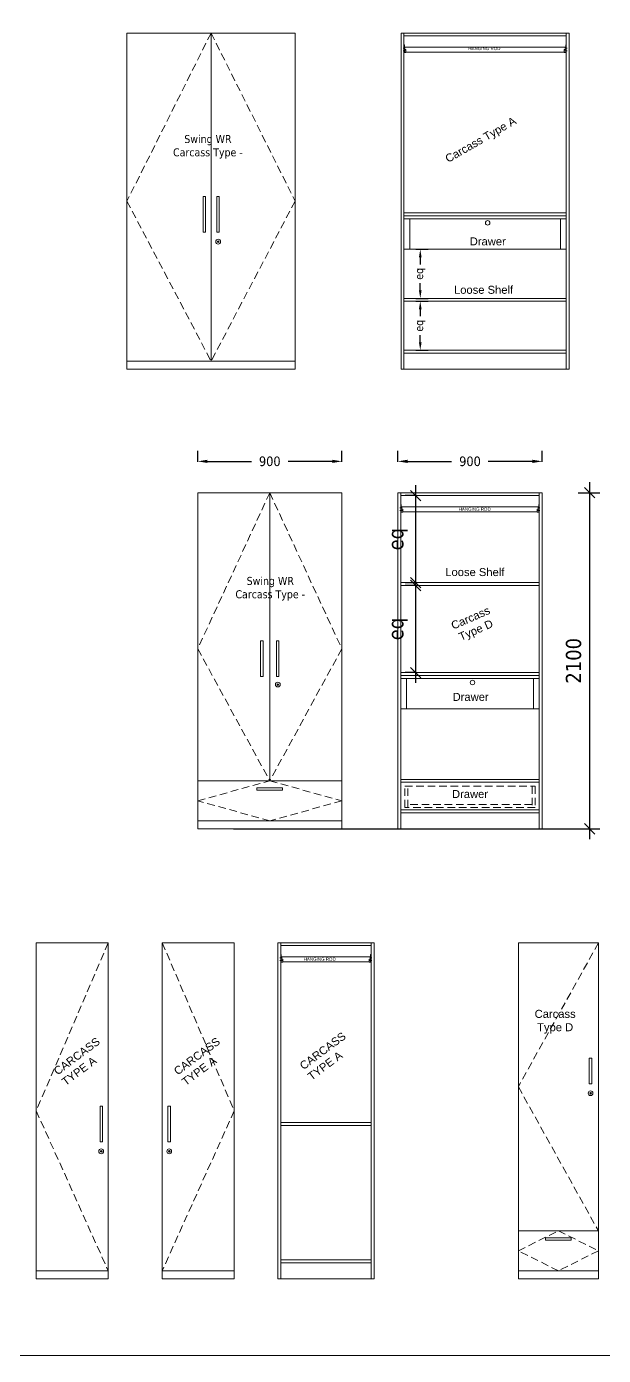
# Model space of a CAD drawing. Header units: millimetres. Extents: x 4065046 to 4134868, y -1476535 to -1460275.
# Drawn here: x 4089583 to 4093184, y -1476535 to -1468233 of the extents above; entities that cross this region are included whole.
import ezdxf

# ---------------------------------------------------------------- set-up
doc = ezdxf.new("R2010")
doc.units = ezdxf.units.MM
doc.header["$LTSCALE"] = 15
doc.header["$PDMODE"] = 35
doc.linetypes.add('HIDDEN', pattern=[9.525, 6.35, -3.175])
doc.linetypes.add('HIDDENX2', pattern=[19.05, 12.7, -6.35])
for name, color, linetype, lineweight in [('ELEVATION', 254, 'Continuous', 13), ('LS_DR_Wall', 7, 'Continuous', 35), ('Shutter Opening', 8, 'HIDDEN', 13), ('Text', 7, 'Continuous', 5)]:
    doc.layers.add(name, color=color, linetype=linetype, lineweight=lineweight)
doc.layers.add('Hanging Rod', color=5, linetype='Continuous')
doc.layers.add('LS_DR_TEXT', color=7, linetype='Continuous')
doc.styles.add('ARIAL', font='arial.ttf', dxfattribs={"height": 50})
doc.styles.add('ROMANS', font='tahoma.ttf')
doc.styles.get("Standard").update_dxf_attribs({"font": 'arial.ttf'})
doc.dimstyles.new('MD50', dxfattribs={"dimscale": 50, "dimtxt": 1.9, "dimasz": 1.3, "dimexe": 1.3, "dimexo": 2.38, "dimgap": 1, "dimtad": 1, "dimdec": 0, "dimzin": 3, "dimdsep": 46, "dimtxsty": 'ROMANS', "dimblk": 'OBLIQUE', "dimcen": -1.9, "dimdle": 1.3, "dimclrd": 150, "dimclre": 150, "dimclrt": 256, "dimadec": 0, "dimazin": 0, "dimtfac": 1, "dimtdec": 0, "dimtix": 1, "dimtmove": 2, "dimatfit": 3, "dimfxl": 1, "dimtolj": 1, "dimtzin": 3, "dimarcsym": 0})

# ---------------------------------------------------------------- blocks, each defined once
blk = doc.blocks.new('_Oblique')
at = {"color": 0, "linetype": 'ByBlock', "lineweight": -2}
blk.add_line((-0.5, -0.5), (0.5, 0.5), dxfattribs=at)
blk = doc.blocks.new('*D220')
at = {"color": 150, "lineweight": -2, "ltscale": 0.25, "transparency": 16777216}
for p, q in [((4092012, -1471660), (4092012, -1472334)), ((4092014.2, -1471725), (4091947, -1471725)), ((4092014.2, -1472269), (4091947, -1472269))]:
    blk.add_line(p, q, dxfattribs=at)
at = {"layer": 'Defpoints', "color": 0, "ltscale": 0.25, "transparency": 16777216}
for p in [(4092133.2, -1471725), (4092012, -1472269), (4092133.2, -1472269)]:
    blk.add_point(p, dxfattribs=at)
at = {"color": 150, "lineweight": -2, "ltscale": 0.25, "transparency": 16777216, "xscale": 65, "yscale": 65, "zscale": 65}
for p, rotation in [((4092012, -1471725), 90), ((4092012, -1472269), 270)]:
    blk.add_blockref('_Oblique', p, dxfattribs=dict(at, rotation=rotation))
at = {"lineweight": 20, "ltscale": 0.25, "transparency": 16777216, "insert": (4091901.4, -1471997), "char_height": 95, "attachment_point": 5, "rotation": 90, "style": 'ROMANS'}
blk.add_mtext('\\A1;eq', dxfattribs=at)
blk = doc.blocks.new('*D221')
at = {"color": 150, "lineweight": -2, "ltscale": 0.25, "transparency": 16777216}
for p, q in [((4092014.2, -1471163.3), (4091947, -1471163.3)), ((4092012, -1471098.3), (4092012, -1471772.3)), ((4092014.2, -1471707.3), (4091947, -1471707.3))]:
    blk.add_line(p, q, dxfattribs=at)
at = {"layer": 'Defpoints', "color": 0, "ltscale": 0.25, "transparency": 16777216}
for p in [(4092133.2, -1471163.3), (4092012, -1471707.3), (4092133.2, -1471707.3)]:
    blk.add_point(p, dxfattribs=at)
at = {"color": 150, "lineweight": -2, "ltscale": 0.25, "transparency": 16777216, "xscale": 65, "yscale": 65, "zscale": 65}
for p, rotation in [((4092012, -1471163.3), 90), ((4092012, -1471707.3), 270)]:
    blk.add_blockref('_Oblique', p, dxfattribs=dict(at, rotation=rotation))
at = {"lineweight": 20, "ltscale": 0.25, "transparency": 16777216, "insert": (4091901.4, -1471435.3), "char_height": 95, "attachment_point": 5, "rotation": 90, "style": 'ROMANS'}
blk.add_mtext('\\A1;eq', dxfattribs=at)
blk = doc.blocks.new('*D241')
at = {"color": 8, "ltscale": 0.25, "transparency": 16777216}
for p, q in [((4091901.4, -1470952.2), (4091901.4, -1470884.3)), ((4092801.4, -1470952.2), (4092801.4, -1470884.3))]:
    blk.add_line(p, q, dxfattribs=at)
at = {"color": 152, "ltscale": 0.25, "transparency": 16777216}
for p, q in [((4091961.4, -1470949.3), (4092236.8, -1470949.3)), ((4092741.4, -1470949.3), (4092465.9, -1470949.3))]:
    blk.add_line(p, q, dxfattribs=at)
for points in [[(4091961.4, -1470939.3), (4091961.4, -1470959.3), (4091901.4, -1470949.3)], [(4092741.4, -1470939.3), (4092741.4, -1470959.3), (4092801.4, -1470949.3)]]:
    blk.add_solid(points, dxfattribs=at)
at = {"layer": 'Defpoints', "color": 0, "ltscale": 0.25, "transparency": 16777216}
for p in [(4092801.4, -1470949.3), (4091901.4, -1471071.2), (4092801.4, -1471071.2)]:
    blk.add_point(p, dxfattribs=at)
at = {"lineweight": 20, "ltscale": 0.25, "transparency": 16777216, "insert": (4092351.4, -1470949.3), "char_height": 60, "attachment_point": 5, "style": 'ROMANS'}
blk.add_mtext('\\A1;900', dxfattribs=at)
blk = doc.blocks.new('*D248')
at = {"color": 8, "ltscale": 0.25, "transparency": 16777216}
for p, q in [((4090651.2, -1470952.2), (4090651.2, -1470884.3)), ((4091551.2, -1470952.2), (4091551.2, -1470884.3))]:
    blk.add_line(p, q, dxfattribs=at)
at = {"color": 152, "ltscale": 0.25, "transparency": 16777216}
for p, q in [((4090711.2, -1470949.3), (4090986.6, -1470949.3)), ((4091491.2, -1470949.3), (4091215.7, -1470949.3))]:
    blk.add_line(p, q, dxfattribs=at)
for points in [[(4090711.2, -1470939.3), (4090711.2, -1470959.3), (4090651.2, -1470949.3)], [(4091491.2, -1470939.3), (4091491.2, -1470959.3), (4091551.2, -1470949.3)]]:
    blk.add_solid(points, dxfattribs=at)
at = {"layer": 'Defpoints', "color": 0, "ltscale": 0.25, "transparency": 16777216}
for p in [(4091551.2, -1470949.3), (4090651.2, -1471071.2), (4091551.2, -1471071.2)]:
    blk.add_point(p, dxfattribs=at)
at = {"lineweight": 20, "ltscale": 0.25, "transparency": 16777216, "insert": (4091101.2, -1470949.3), "char_height": 60, "attachment_point": 5, "style": 'ROMANS'}
blk.add_mtext('\\A1;900', dxfattribs=at)
blk = doc.blocks.new('*D249')
at = {"color": 150, "lineweight": -2, "ltscale": 0.25, "transparency": 16777216}
for p, q in [((4093097.9, -1471080.3), (4093097.9, -1473310.3)), ((4093027.7, -1471145.3), (4093162.9, -1471145.3)), ((4090875.5, -1473245.3), (4093162.9, -1473245.3))]:
    blk.add_line(p, q, dxfattribs=at)
at = {"layer": 'Defpoints', "color": 0, "ltscale": 0.25, "transparency": 16777216}
for p in [(4092908.7, -1471145.3), (4090756.5, -1473245.3), (4093097.9, -1473245.3)]:
    blk.add_point(p, dxfattribs=at)
at = {"color": 150, "lineweight": -2, "ltscale": 0.25, "transparency": 16777216, "xscale": 65, "yscale": 65, "zscale": 65}
for p, rotation in [((4093097.9, -1471145.3), 90), ((4093097.9, -1473245.3), 270)]:
    blk.add_blockref('_Oblique', p, dxfattribs=dict(at, rotation=rotation))
at = {"lineweight": 20, "ltscale": 0.25, "transparency": 16777216, "insert": (4092998.4, -1472195.3), "char_height": 95, "attachment_point": 5, "rotation": 90, "style": 'ROMANS'}
blk.add_mtext('\\A1;2100', dxfattribs=at)
blk = doc.blocks.new('*D254')
at = {"color": 8, "ltscale": 0.25, "transparency": 16777216}
for p, q in [((4092013.6, -1469624.6), (4092090.8, -1469624.6)), ((4092013.6, -1469930.8), (4092090.8, -1469930.8))]:
    blk.add_line(p, q, dxfattribs=at)
at = {"color": 152, "ltscale": 0.25, "transparency": 16777216}
for p, q in [((4092040.8, -1469674.6), (4092040.8, -1469718.9)), ((4092040.8, -1469880.8), (4092040.8, -1469836.6))]:
    blk.add_line(p, q, dxfattribs=at)
for points in [[(4092032.5, -1469674.6), (4092049.2, -1469674.6), (4092040.8, -1469624.6)], [(4092032.5, -1469880.8), (4092049.2, -1469880.8), (4092040.8, -1469930.8)]]:
    blk.add_solid(points, dxfattribs=at)
at = {"layer": 'Defpoints', "color": 0, "ltscale": 0.25, "transparency": 16777216}
for p in [(4091988.6, -1469624.6), (4091988.6, -1469930.8), (4092040.8, -1469930.8)]:
    blk.add_point(p, dxfattribs=at)
at = {"lineweight": 20, "ltscale": 0.25, "transparency": 16777216, "insert": (4092040.8, -1469777.7), "char_height": 50, "attachment_point": 5, "rotation": 90, "style": 'ROMANS'}
blk.add_mtext('\\A1;eq', dxfattribs=at)
blk = doc.blocks.new('*D255')
at = {"color": 8, "ltscale": 0.25, "transparency": 16777216}
for p, q in [((4092013.6, -1469948.8), (4092090.8, -1469948.8)), ((4092013.6, -1470255.2), (4092090.8, -1470255.2))]:
    blk.add_line(p, q, dxfattribs=at)
at = {"color": 152, "ltscale": 0.25, "transparency": 16777216}
for p, q in [((4092040.8, -1469998.8), (4092040.8, -1470043.2)), ((4092040.8, -1470205.2), (4092040.8, -1470160.8))]:
    blk.add_line(p, q, dxfattribs=at)
for points in [[(4092032.5, -1469998.8), (4092049.2, -1469998.8), (4092040.8, -1469948.8)], [(4092032.5, -1470205.2), (4092049.2, -1470205.2), (4092040.8, -1470255.2)]]:
    blk.add_solid(points, dxfattribs=at)
at = {"layer": 'Defpoints', "color": 0, "ltscale": 0.25, "transparency": 16777216}
for p in [(4091988.6, -1469948.8), (4091988.6, -1470255.2), (4092040.8, -1470255.2)]:
    blk.add_point(p, dxfattribs=at)
at = {"lineweight": 20, "ltscale": 0.25, "transparency": 16777216, "insert": (4092040.8, -1470102), "char_height": 50, "attachment_point": 5, "rotation": 90, "style": 'ROMANS'}
blk.add_mtext('\\A1;eq', dxfattribs=at)

msp = doc.modelspace()

# ---------------------------------------------------------------- linework, layer by layer
at = {"lineweight": 20}
for p, q in [((4090209.6, -1468273.2), (4090209.6, -1470373.2)), ((4090209.6, -1468273.2), (4090209.6, -1470373.2)), ((4091259.6, -1468273.2), (4091259.6, -1470373.2)), ((4091259.6, -1468273.2), (4091259.6, -1470373.2)), ((4091920.7, -1468273.2), (4091920.7, -1470373.2)), ((4091920.7, -1468273.2), (4091920.7, -1470373.2)), ((4091946.7, -1468367.7), (4091933.6, -1468367.7)), ((4091946.7, -1468383.7), (4091933.6, -1468383.7)), ((4092944.6, -1468367.7), (4092957.7, -1468367.7)), ((4092944.6, -1468383.7), (4092957.7, -1468383.7)), ((4090778.2, -1469572.4), (4090779.2, -1469572.4)), ((4090778.2, -1469572.4), (4090778.2, -1469575.6)), ((4090778.2, -1469578.3), (4090778.2, -1469581.4)), ((4090778.2, -1469581.4), (4090779.2, -1469581.4)), ((4090779.2, -1469572.4), (4090779.2, -1469575.6)), ((4090779.2, -1469578.3), (4090779.2, -1469581.4)), ((4090209.6, -1470373.2), (4091259.6, -1470373.2)), ((4091920.7, -1470373.2), (4092970.7, -1470373.2)), ((4091927.4, -1471239.8), (4091914.3, -1471239.8)), ((4091927.4, -1471255.8), (4091914.3, -1471255.8)), ((4092775.3, -1471239.8), (4092788.4, -1471239.8)), ((4092775.3, -1471255.8), (4092788.4, -1471255.8)), ((4091150.9, -1472339.5), (4091151.9, -1472339.5)), ((4091150.9, -1472339.5), (4091150.9, -1472342.6)), ((4091150.9, -1472345.3), (4091150.9, -1472348.5)), ((4091150.9, -1472348.5), (4091151.9, -1472348.5)), ((4091151.9, -1472339.5), (4091151.9, -1472342.6)), ((4091151.9, -1472345.3), (4091151.9, -1472348.5)), ((4089642.6, -1473956.6), (4089642.6, -1476056.6)), ((4089642.6, -1473956.6), (4089642.6, -1476056.6)), ((4090879.4, -1473956.6), (4090879.4, -1476056.6)), ((4090879.4, -1473956.6), (4090879.4, -1476056.6)), ((4091152, -1473956.6), (4091152, -1476056.6)), ((4091752, -1476056.6), (4091752, -1473956.6)), ((4091752, -1473956.6), (4091752, -1476056.6)), ((4093103.9, -1474892.7), (4093104.9, -1474892.7)), ((4093103.9, -1474892.7), (4093103.9, -1474895.9)), ((4093103.9, -1474898.6), (4093103.9, -1474901.7)), ((4093103.9, -1474901.7), (4093104.9, -1474901.7)), ((4093104.9, -1474892.7), (4093104.9, -1474895.9)), ((4093104.9, -1474898.6), (4093104.9, -1474901.7)), ((4090049, -1475255.8), (4090048, -1475255.8)), ((4090048, -1475255.8), (4090048, -1475259)), ((4090048, -1475261.7), (4090048, -1475264.8)), ((4090049, -1475264.8), (4090048, -1475264.8)), ((4090049, -1475255.8), (4090049, -1475259)), ((4090049, -1475261.7), (4090049, -1475264.8)), ((4090473, -1475255.8), (4090474, -1475255.8)), ((4090473, -1475255.8), (4090473, -1475259)), ((4090473, -1475261.7), (4090473, -1475264.8)), ((4090473, -1475264.8), (4090474, -1475264.8)), ((4090474, -1475255.8), (4090474, -1475259)), ((4090474, -1475261.7), (4090474, -1475264.8)), ((4091752, -1476056.6), (4091752, -1475956.6)), ((4091152, -1476056.6), (4091752, -1476056.6))]:
    msp.add_line(p, q, dxfattribs=at)
at = {"lineweight": 20, "ltscale": 0.25}
for p, q in [((4091259.6, -1468273.2), (4091259.6, -1470323.2)), ((4092801.4, -1471145.3), (4091901.4, -1471145.3)), ((4092801.4, -1471145.3), (4091901.4, -1471145.3)), ((4091919.4, -1473245.3), (4091919.4, -1471145.3)), ((4091919.4, -1471163.3), (4092783.4, -1471163.3)), ((4092783.4, -1471145.3), (4092783.4, -1473245.3)), ((4092783.4, -1472936.3), (4091919.4, -1472936.3)), ((4092783.4, -1472954.3), (4091919.4, -1472954.3)), ((4092783.4, -1473245.3), (4092783.4, -1472945.3)), ((4092783.4, -1473127.3), (4091919.4, -1473127.3)), ((4092783.4, -1473145.3), (4091919.4, -1473145.3)), ((4089642.6, -1473956.6), (4089642.6, -1476006.6)), ((4090879.4, -1473956.6), (4090879.4, -1476006.6)), ((4092653.5, -1476056.6), (4092653.5, -1473956.6))]:
    msp.add_line(p, q, dxfattribs=at)
at = {"color": 3, "lineweight": 20}
for p, q in [((4091178, -1474051.1), (4091164.9, -1474051.1)), ((4091178, -1474067.1), (4091164.9, -1474067.1)), ((4091725.9, -1474051.1), (4091739, -1474051.1)), ((4091725.9, -1474067.1), (4091739, -1474067.1))]:
    msp.add_line(p, q, dxfattribs=at)
at = {"lineweight": 20, "ltscale": 0.25}
for points in [[(4065045.8, -1460274.6), (4134868, -1460274.6), (4134868, -1476535.2), (4065045.8, -1476535.2)], [(4090685.3, -1469294.2), (4090700.3, -1469294.2), (4090700.3, -1469518.2), (4090685.3, -1469518.2)], [(4090770.6, -1469294.2), (4090785.6, -1469294.2), (4090785.6, -1469518.2), (4090770.6, -1469518.2)], [(4090651.2, -1471145.3), (4091101.2, -1471145.3), (4091101.2, -1472945.3), (4090651.2, -1472945.3)], [(4091551.2, -1471145.3), (4091101.2, -1471145.3), (4091101.2, -1472945.3), (4091551.2, -1472945.3)], [(4091901.4, -1471145.3), (4092801.4, -1471145.3), (4092801.4, -1473245.3), (4091901.4, -1473245.3)], [(4091044, -1472070.3), (4091059, -1472070.3), (4091059, -1472294.3), (4091044, -1472294.3)], [(4091158.3, -1472070.3), (4091143.3, -1472070.3), (4091143.3, -1472294.3), (4091158.3, -1472294.3)], [(4091919.4, -1472269), (4092783.4, -1472269), (4092783.4, -1472287), (4091919.4, -1472287)], [(4090651.2, -1473195.3), (4091551.2, -1473195.3), (4091551.2, -1472945.3), (4090651.2, -1472945.3)], [(4091020.8, -1473004.5), (4091180.8, -1473004.5), (4091180.8, -1472989.5), (4091020.8, -1472989.5)], [(4090651.2, -1473195.3), (4091551.2, -1473195.3), (4091551.2, -1473245.3), (4090651.2, -1473245.3)], [(4092653.5, -1473956.6), (4093153.5, -1473956.6), (4093153.5, -1476006.6), (4092653.5, -1476006.6)], [(4093096.4, -1474678.6), (4093111.4, -1474678.6), (4093111.4, -1474838.6), (4093096.4, -1474838.6)], [(4090056.5, -1474977.7), (4090041.5, -1474977.7), (4090041.5, -1475201.7), (4090056.5, -1475201.7)], [(4090465.4, -1474977.7), (4090480.4, -1474977.7), (4090480.4, -1475201.7), (4090465.4, -1475201.7)], [(4092653.5, -1476006.6), (4093153.5, -1476006.6), (4093153.5, -1475756.6), (4092653.5, -1475756.6)], [(4092823.7, -1475815.8), (4092983.7, -1475815.8), (4092983.7, -1475800.8), (4092823.7, -1475800.8)], [(4093153.5, -1476006.6), (4092653.5, -1476006.6), (4092653.5, -1476056.6), (4093153.5, -1476056.6)]]:
    msp.add_lwpolyline(points, close=True, dxfattribs=at)
for points in [[(4100849.7, -1476535.2), (4065045.8, -1476535.2), (4065045.8, -1464611.6)], [(4090209.6, -1468273.2), (4091259.6, -1468273.2), (4091259.6, -1470323.2), (4090209.6, -1470323.2), (4090209.6, -1469323.2)]]:
    msp.add_lwpolyline(points, dxfattribs=at)
at = {"lineweight": 20}
for points in [[(4091938.7, -1468273.2), (4091920.7, -1468273.2), (4091920.7, -1470373.2), (4091938.7, -1470373.2)], [(4091938.7, -1468273.2), (4092952.7, -1468273.2), (4092952.7, -1468291.2), (4091938.7, -1468291.2)], [(4092970.7, -1468273.2), (4092952.7, -1468273.2), (4092952.7, -1470373.2), (4092970.7, -1470373.2)], [(4091938.7, -1469397.1), (4092952.7, -1469397.1), (4092952.7, -1469415.1), (4091938.7, -1469415.1)], [(4091938.7, -1470255.2), (4092952.7, -1470255.2), (4092952.7, -1470273.2), (4091938.7, -1470273.2)], [(4091170, -1473956.6), (4091152, -1473956.6), (4091152, -1476056.6), (4091170, -1476056.6)], [(4091170, -1473956.6), (4091734, -1473956.6), (4091734, -1473974.6), (4091170, -1473974.6)], [(4091734, -1473956.6), (4091752, -1473956.6), (4091752, -1476056.6), (4091734, -1476056.6)], [(4091170, -1475080.5), (4091734, -1475080.5), (4091734, -1475098.5), (4091170, -1475098.5)], [(4091170, -1475938.6), (4091734, -1475938.6), (4091734, -1475956.6), (4091170, -1475956.6)]]:
    msp.add_lwpolyline(points, close=True, dxfattribs=at)
at = {"color": 5, "lineweight": 20}
for points in [[(4091941.7, -1468376.3), (4091941.7, -1468361.2), (4092949.7, -1468361.2), (4092949.7, -1468376.3)], [(4092939.7, -1468392.2), (4091951.7, -1468392.2)], [(4091173, -1474059.8), (4091173, -1474044.6), (4091731, -1474044.6), (4091731, -1474059.8)], [(4091721, -1474075.6), (4091183, -1474075.6)]]:
    msp.add_lwpolyline(points, dxfattribs=at)
at = {"color": 3, "lineweight": 20, "ltscale": 0.25}
for points in [[(4091938.7, -1469930.8), (4092952.7, -1469930.8), (4092952.7, -1469948.8), (4091938.7, -1469948.8)], [(4091919.4, -1471707), (4092783.4, -1471707), (4092783.4, -1471725), (4091919.4, -1471725)]]:
    msp.add_lwpolyline(points, close=True, dxfattribs=at)
at = {"color": 0, "lineweight": 20, "ltscale": 0.25}
for points in [[(4090209.6, -1470323.2), (4091259.6, -1470323.2), (4091259.6, -1470373.2), (4090209.6, -1470373.2)], [(4090092.6, -1473956.6), (4089642.6, -1473956.6), (4089642.6, -1476006.6), (4090092.6, -1476006.6)], [(4090429.4, -1473956.6), (4090879.4, -1473956.6), (4090879.4, -1476006.6), (4090429.4, -1476006.6)], [(4090092.6, -1476006.6), (4089642.6, -1476006.6), (4089642.6, -1476056.6), (4090092.6, -1476056.6)], [(4090429.4, -1476006.6), (4090879.4, -1476006.6), (4090879.4, -1476056.6), (4090429.4, -1476056.6)]]:
    msp.add_lwpolyline(points, close=True, dxfattribs=at)
at = {"linetype": 'HIDDEN', "lineweight": 20}
for points in [[(4091938.7, -1470373.2), (4092952.7, -1470373.2), (4092952.7, -1470273.2), (4091938.7, -1470273.2)], [(4091170, -1476056.6), (4091734, -1476056.6), (4091734, -1475956.6), (4091170, -1475956.6)]]:
    msp.add_lwpolyline(points, close=True, dxfattribs=at)
at = {"lineweight": 20}
for points in [[(4091922.4, -1471247.4), (4091922.4, -1471233.3), (4092780.4, -1471233.3), (4092780.4, -1471247.4)], [(4092770.4, -1471264.3), (4091932.4, -1471264.3)]]:
    msp.add_lwpolyline(points, dxfattribs=at)
for centre, radius in [((4090778.7, -1469576.9), 15), ((4090778.7, -1469576.9), 5), ((4091151.4, -1472344), 15), ((4091151.4, -1472344), 5), ((4093104.4, -1474897.2), 15), ((4093104.4, -1474897.2), 5), ((4090048.5, -1475260.3), 15), ((4090048.5, -1475260.3), 5), ((4090473.5, -1475260.3), 15), ((4090473.5, -1475260.3), 5)]:
    msp.add_circle(centre, radius, dxfattribs=at)
for centre, start, end in [((4090778.7, -1469576.9), 110.40665, 249.59335), ((4090778.7, -1469576.9), 290.40665, 69.59335), ((4091151.4, -1472344), 110.40665, 249.59335), ((4091151.4, -1472344), 290.40665, 69.59335), ((4093104.4, -1474897.2), 110.40665, 249.59335), ((4093104.4, -1474897.2), 290.40665, 69.59335), ((4090048.5, -1475260.3), 110.40665, 249.59335), ((4090048.5, -1475260.3), 290.40665, 69.59335), ((4090473.5, -1475260.3), 110.40665, 249.59335), ((4090473.5, -1475260.3), 290.40665, 69.59335)]:
    msp.add_arc(centre, 1.43, start, end, dxfattribs=at)
at = {"layer": 'ELEVATION', "color": 18, "lineweight": 20, "true_color": 0x000000}
for q in [(4091752, -1476056.6), (4091752, -1475006.6)]:
    msp.add_line((4091752, -1473956.6), q, dxfattribs=at)
at = {"layer": 'Hanging Rod', "lineweight": 20}
for p, q in [((4091938.7, -1468394.2), (4091938.7, -1468346.7)), ((4091938.7, -1468346.7), (4091941.7, -1468346.7)), ((4091941.7, -1468346.7), (4091941.7, -1468366.2)), ((4092952.7, -1468346.7), (4092949.7, -1468346.7)), ((4092949.7, -1468346.7), (4092949.7, -1468366.2)), ((4092952.7, -1468394.2), (4092952.7, -1468346.7)), ((4091941.7, -1468394.2), (4091938.7, -1468394.2)), ((4091941.7, -1468394.2), (4091941.7, -1468366.2)), ((4091949.7, -1468376.3), (4091941.7, -1468376.3)), ((4091951.7, -1468394.2), (4091941.7, -1468394.2)), ((4091951.7, -1468378.3), (4091951.7, -1468394.2)), ((4092939.7, -1468378.3), (4092939.7, -1468394.2)), ((4092939.7, -1468394.2), (4092949.7, -1468394.2)), ((4092941.7, -1468376.3), (4092949.7, -1468376.3)), ((4092949.7, -1468394.2), (4092949.7, -1468366.2)), ((4092949.7, -1468394.2), (4092952.7, -1468394.2)), ((4091919.4, -1471266.3), (4091919.4, -1471218.8)), ((4091919.4, -1471218.8), (4091922.4, -1471218.8)), ((4091922.4, -1471218.8), (4091922.4, -1471238.3)), ((4091922.4, -1471266.3), (4091922.4, -1471238.3)), ((4091930.4, -1471247.4), (4091922.4, -1471247.4)), ((4091932.4, -1471249.4), (4091932.4, -1471266.3)), ((4092770.4, -1471249.4), (4092770.4, -1471266.3)), ((4092772.4, -1471247.4), (4092780.4, -1471247.4)), ((4092783.4, -1471218.8), (4092780.4, -1471218.8)), ((4092780.4, -1471218.8), (4092780.4, -1471238.3)), ((4092780.4, -1471266.3), (4092780.4, -1471238.3)), ((4092783.4, -1471266.3), (4092783.4, -1471218.8)), ((4091922.4, -1471266.3), (4091919.4, -1471266.3)), ((4091932.4, -1471266.3), (4091922.4, -1471266.3)), ((4092770.4, -1471266.3), (4092780.4, -1471266.3)), ((4092780.4, -1471266.3), (4092783.4, -1471266.3)), ((4091170, -1474077.6), (4091170, -1474030.1)), ((4091170, -1474030.1), (4091173, -1474030.1)), ((4091173, -1474077.6), (4091170, -1474077.6)), ((4091173, -1474030.1), (4091173, -1474049.6)), ((4091173, -1474077.6), (4091173, -1474049.6)), ((4091181, -1474059.8), (4091173, -1474059.8)), ((4091183, -1474077.6), (4091173, -1474077.6)), ((4091183, -1474060.8), (4091183, -1474077.6)), ((4091721, -1474060.8), (4091721, -1474077.6)), ((4091721, -1474077.6), (4091731, -1474077.6)), ((4091723, -1474059.8), (4091731, -1474059.8)), ((4091734, -1474030.1), (4091731, -1474030.1)), ((4091731, -1474030.1), (4091731, -1474049.6)), ((4091731, -1474077.6), (4091731, -1474049.6)), ((4091731, -1474077.6), (4091734, -1474077.6)), ((4091734, -1474077.6), (4091734, -1474030.1))]:
    msp.add_line(p, q, dxfattribs=at)
for centre, radius, start, end in [((4091949.7, -1468378.3), 2, 0, 90), ((4092941.7, -1468378.3), 2, 90, 180), ((4091930.4, -1471249.4), 2, 0, 90), ((4092772.4, -1471249.4), 2, 90, 180), ((4091181.6, -1474061), 1.36, 8.13097, 118.73893), ((4091722.3, -1474061), 1.36, 61.26107, 171.86903)]:
    msp.add_arc(centre, radius, start, end, dxfattribs=at)
at = {"layer": 'LS_DR_TEXT', "color": 3, "lineweight": 20, "ltscale": 0.25}
for p, q in [((4091974.7, -1469433.1), (4091974.7, -1469624.6)), ((4092916.7, -1469433.1), (4092916.7, -1469624.6)), ((4091974.7, -1469624.6), (4092916.7, -1469624.6)), ((4091955.4, -1472305), (4091955.4, -1472496.5)), ((4092747.4, -1472305), (4092747.4, -1472496.5)), ((4091955.4, -1472496.5), (4092747.4, -1472496.5))]:
    msp.add_line(p, q, dxfattribs=at)
for points in [[(4092952.7, -1469415.1), (4092952.7, -1469433.1), (4091938.7, -1469433.1), (4091938.7, -1469415.1)], [(4092952.7, -1469415.1), (4091938.7, -1469415.1)], [(4092783.4, -1472287), (4092783.4, -1472305), (4091919.4, -1472305), (4091919.4, -1472287)], [(4092783.4, -1472287), (4091919.4, -1472287)]]:
    msp.add_lwpolyline(points, dxfattribs=at)
for points in [[(4091938.7, -1469433.1), (4092952.7, -1469433.1), (4092952.7, -1469624.6), (4091938.7, -1469624.6)], [(4091919.4, -1472305), (4092783.4, -1472305), (4092783.4, -1472496.5), (4091919.4, -1472496.5)]]:
    msp.add_lwpolyline(points, close=True, dxfattribs=at)
for centre in [(4092461.4, -1469459.3), (4092367, -1472331.2)]:
    msp.add_circle(centre, 14, dxfattribs=at)
at = {"layer": 'LS_DR_Wall', "lineweight": 20, "ltscale": 0.8}
for points in [[(4090734.6, -1468273.2), (4090734.6, -1470323.2)], [(4090092.6, -1473956.6), (4090092.6, -1476006.6)], [(4090429.4, -1473956.6), (4090429.4, -1476006.6)]]:
    msp.add_lwpolyline(points, dxfattribs=at)
at = {"layer": 'Shutter Opening', "color": 251, "linetype": 'HIDDENX2', "lineweight": 20, "ltscale": 0.25}
for p, q in [((4091962.4, -1473111.3), (4091962.4, -1472979.3)), ((4092740.4, -1472979.3), (4092740.4, -1473111.3)), ((4092740.4, -1473093.3), (4091962.4, -1473093.3))]:
    msp.add_line(p, q, dxfattribs=at)
at = {"layer": 'Shutter Opening', "lineweight": 20, "ltscale": 0.25}
msp.add_line((4092653.5, -1475356.6), (4092653.5, -1474506.6), dxfattribs=at)
at = {"layer": 'Shutter Opening', "color": 251, "linetype": 'HIDDENX2', "lineweight": 20, "ltscale": 0.25}
for points in [[(4090734.6, -1468273.2), (4090209.6, -1469323.2), (4090734.6, -1470323.2)], [(4090734.6, -1468273.2), (4091259.6, -1469323.2), (4090734.6, -1470323.2)], [(4091101.2, -1471145.3), (4090651.2, -1472120.3), (4091101.2, -1472945.3)], [(4091101.2, -1471145.3), (4091551.2, -1472120.3), (4091101.2, -1472945.3)], [(4090651.2, -1473070.3), (4091101.2, -1472945.3), (4091551.2, -1473070.3), (4091101.2, -1473195.3), (4090651.2, -1473070.3)], [(4090092.6, -1473956.6), (4089642.6, -1475006.6), (4090092.6, -1476006.6)], [(4090429.4, -1473956.6), (4090879.4, -1475006.6), (4090429.4, -1476006.6)], [(4093153.5, -1473956.6), (4092653.5, -1474856.6), (4093153.5, -1475756.6)], [(4092653.5, -1475881.6), (4092903.5, -1475756.6), (4093153.5, -1475881.6), (4092903.5, -1476006.6), (4092653.5, -1475881.6)]]:
    msp.add_lwpolyline(points, dxfattribs=at)
msp.add_lwpolyline([(4091944.4, -1472979.3), (4092758.4, -1472979.3), (4092758.4, -1473111.3), (4091944.4, -1473111.3)], close=True, dxfattribs=at)

# ---------------------------------------------------------------- texts
at = {"lineweight": 20, "ltscale": 0.25, "char_height": 50, "attachment_point": 1, "style": 'ARIAL'}
for s, width, insert, rotation in [('Carcass Type A', 742.986, (4092190, -1469041.9), 30), ('\\pxqc;Carcass\\PType D', 331.466, (4092192.7, -1471970.5), 23.63826)]:
    msp.add_mtext_dynamic_manual_height_columns(s, width=width, gutter_width=250, heights=[0], dxfattribs=dict(at, insert=insert, rotation=rotation))
at = {"color": 0, "lineweight": 20, "ltscale": 0.25, "char_height": 50, "attachment_point": 1}
for s, width, heights, insert, style in [('\\pxqc;Swing WR\\PCarcass Type - ', 445.593, [334.5], (4090492, -1468910.2), 'ROMANS'), ('Drawer', 15.041, [0], (4092349.8, -1469549.8), 'ARIAL'), ('Loose Shelf', 539.35, [0], (4092251.6, -1469852.4), 'ARIAL'), ('\\pxqc;Swing WR\\PCarcass Type - ', 445.593, [334.5], (4090881.4, -1471671.3), 'ROMANS'), ('Drawer', 15.041, [0], (4092243, -1472395.9), 'ARIAL')]:
    msp.add_mtext_dynamic_manual_height_columns(s, width=width, gutter_width=250, heights=heights, dxfattribs=dict(at, insert=insert, style=style))
at = {"lineweight": 20, "ltscale": 0.25, "insert": (4092197.2, -1471616), "char_height": 50, "width": 485.09, "attachment_point": 1, "style": 'ARIAL'}
msp.add_mtext('\\pxt0.68877;Loose Shelf', dxfattribs=at)
at = {"lineweight": 20, "ltscale": 0.25, "insert": (4092717.5, -1474376.3), "char_height": 50, "attachment_point": 1, "style": 'ARIAL'}
msp.add_mtext_dynamic_manual_height_columns('\\pxqc;Carcass\\PType D', width=331.466, gutter_width=250, heights=[0], dxfattribs=at)
at = {"lineweight": 20, "ltscale": 0.25, "char_height": 50, "width": 491.012, "attachment_point": 1, "rotation": 36.84605, "style": 'ARIAL'}
for insert in [(4089746, -1474746.7), (4090496.1, -1474746.7), (4091281.6, -1474713.4)]:
    msp.add_mtext('CARCASS\\PTYPE A', dxfattribs=dict(at, insert=insert))
at = {"layer": 'Shutter Opening', "color": 251, "linetype": 'HIDDENX2', "lineweight": 20, "ltscale": 0.25, "insert": (4092239.1, -1473002.6), "char_height": 50, "attachment_point": 1, "style": 'ARIAL'}
msp.add_mtext_dynamic_manual_height_columns('Drawer', width=26.954, gutter_width=250, heights=[0], dxfattribs=at)
at = {"layer": 'Text', "lineweight": 20, "ltscale": 3, "char_height": 20, "attachment_point": 2}
for insert, width in [((4092441.3, -1468360.1), 870.207), ((4092380.6, -1471238.1), 1320.207), ((4091412.8, -1474049.5), 470.207)]:
    msp.add_mtext('\\pxqc;HANGING ROD', dxfattribs=dict(at, insert=insert, width=width))

# ---------------------------------------------------------------- dimensions: what is measured, and where the dimension line sits
at = {"lineweight": 20, "ltscale": 0.25}
for base, p1, p2, picture, middle in [((4092040.8, -1469930.8), (4091988.6, -1469624.6), (4091988.6, -1469930.8), '*D254', (4092040.8, -1469777.7)), ((4092040.8, -1470255.2), (4091988.6, -1469948.8), (4091988.6, -1470255.2), '*D255', (4092040.8, -1470102))]:
    dim = msp.add_linear_dim(base=base, p1=p1, p2=p2, angle=90, text='eq', dimstyle='MD50', override={"dimtxt": 1, "dimasz": 1, "dimexe": 1, "dimexo": 0.5, "dimgap": 0.5, "dimtad": 0, "dimdle": 1.2, "dimclrd": 152, "dimclre": 8, "dimtix": 0, "dimfxl": 2, "dimfxlon": 1, "dimlwd": 65535, "dimlwe": 65535, "dimarcsym": 2}, dxfattribs=at)
    dim.commit()
    dim.dimension.update_dxf_attribs({"geometry": picture, "text_midpoint": middle})
at = {"color": 0, "lineweight": 20, "ltscale": 0.25}
for base, p1, p2, picture, middle in [((4091551.2, -1470949.3), (4090651.2, -1471071.2), (4091551.2, -1471071.2), '*D248', (4091101.2, -1470949.3)), ((4092801.4, -1470949.3), (4091901.4, -1471071.2), (4092801.4, -1471071.2), '*D241', (4092351.4, -1470949.3))]:
    dim = msp.add_linear_dim(base=base, p1=p1, p2=p2, dimstyle='MD50', override={"dimtxt": 1.2, "dimasz": 1.2, "dimtad": 0, "dimdle": 1.2, "dimclrd": 152, "dimclre": 8, "dimfxl": 0.5, "dimfxlon": 1, "dimlwd": 65535, "dimlwe": 65535, "dimarcsym": 2}, dxfattribs=at)
    dim.commit()
    dim.dimension.update_dxf_attribs({"geometry": picture, "text_midpoint": middle})
dim = msp.add_linear_dim(base=(4093097.9, -1473245.3), p1=(4092908.7, -1471145.3), p2=(4090756.5, -1473245.3), angle=90, dimstyle='MD50', dxfattribs=at)
dim.commit()
dim.dimension.update_dxf_attribs({"geometry": '*D249', "text_midpoint": (4092998.4, -1472195.3)})
at = {"lineweight": 20, "ltscale": 0.25}
for base, p1, p2, picture, middle in [((4092012, -1471707.3), (4092133.2, -1471163.3), (4092133.2, -1471707.3), '*D221', (4091901.4, -1471435.3)), ((4092012, -1472269), (4092133.2, -1471725), (4092133.2, -1472269), '*D220', (4091901.4, -1471997))]:
    dim = msp.add_linear_dim(base=base, p1=p1, p2=p2, angle=90, text='eq', dimstyle='MD50', dxfattribs=at)
    dim.commit()
    dim.dimension.update_dxf_attribs({"geometry": picture, "text_midpoint": middle})

doc.saveas('drawing.dxf')
